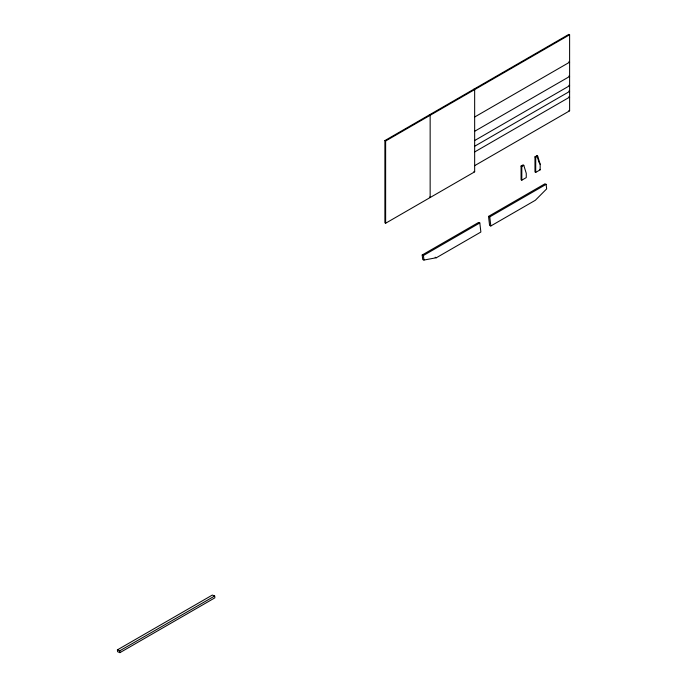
<?xml version="1.0" encoding="UTF-8"?>
<svg xmlns="http://www.w3.org/2000/svg" width="687" height="687" viewBox="0 0 687 687"><rect width="100%" height="100%" fill="white"/><g stroke="black" fill="none" stroke-linecap="round" stroke-linejoin="round"><path stroke-width="1.03" d="M473.91 89.173L474.657 89.602L474.657 171.836L385.63 223.232L384.892 222.803L384.892 140.569L568.87 34.35L569.609 34.779L569.609 110.839L474.657 165.661M384.892 140.569L385.63 140.998L569.609 34.779M474.657 117.013L569.609 62.191L568.87 61.761M474.657 131.286L569.609 76.463L568.87 76.042M474.657 140.534L569.609 85.712L568.87 85.282M474.657 146.245L569.609 91.423L568.87 90.993M474.657 151.956L569.609 97.133L568.87 96.704M534.975 156.834L536.951 155.691L537.689 156.121L540.162 164.116L540.162 169.826L535.714 172.394L534.975 171.965L534.975 156.834L535.714 157.263L537.689 156.121M521.064 166.039L523.047 164.897L523.786 165.327L526.259 173.322L526.259 177.598L521.811 180.174L521.064 179.745L521.064 166.039L521.811 166.469L523.786 165.327M488.526 216.388L544.903 183.833L546.131 184.339L546.663 188.882L535.328 200.286L490.819 225.98L489.599 225.482L488.526 216.388L489.754 216.886L546.131 184.339M422.196 254.997L478.581 222.451L479.801 222.949L480.874 232.043L436.365 257.745L423.956 260.047L422.737 259.549L422.196 254.997L423.424 255.504L479.801 222.949M117.391 649.885L212.343 595.062L214.67 596.007L214.885 597.827L119.924 652.65L117.606 651.697L117.391 649.885L119.718 650.829L214.67 596.007M435.137 257.239L436.365 257.745M568.87 110.409L569.609 110.839M539.424 163.686L540.162 164.116M539.424 169.397L540.162 169.826M429.401 114.866L430.148 115.296L430.148 197.53L429.401 197.109M473.91 171.406L474.657 171.836M536.951 155.691L539.115 162.682M489.754 216.886L490.819 225.98M423.424 255.504L423.956 260.047M119.718 650.829L119.924 652.65M535.714 157.263L535.714 172.394M521.811 166.469L521.811 180.174M385.63 140.998L385.63 223.232"/></g></svg>
